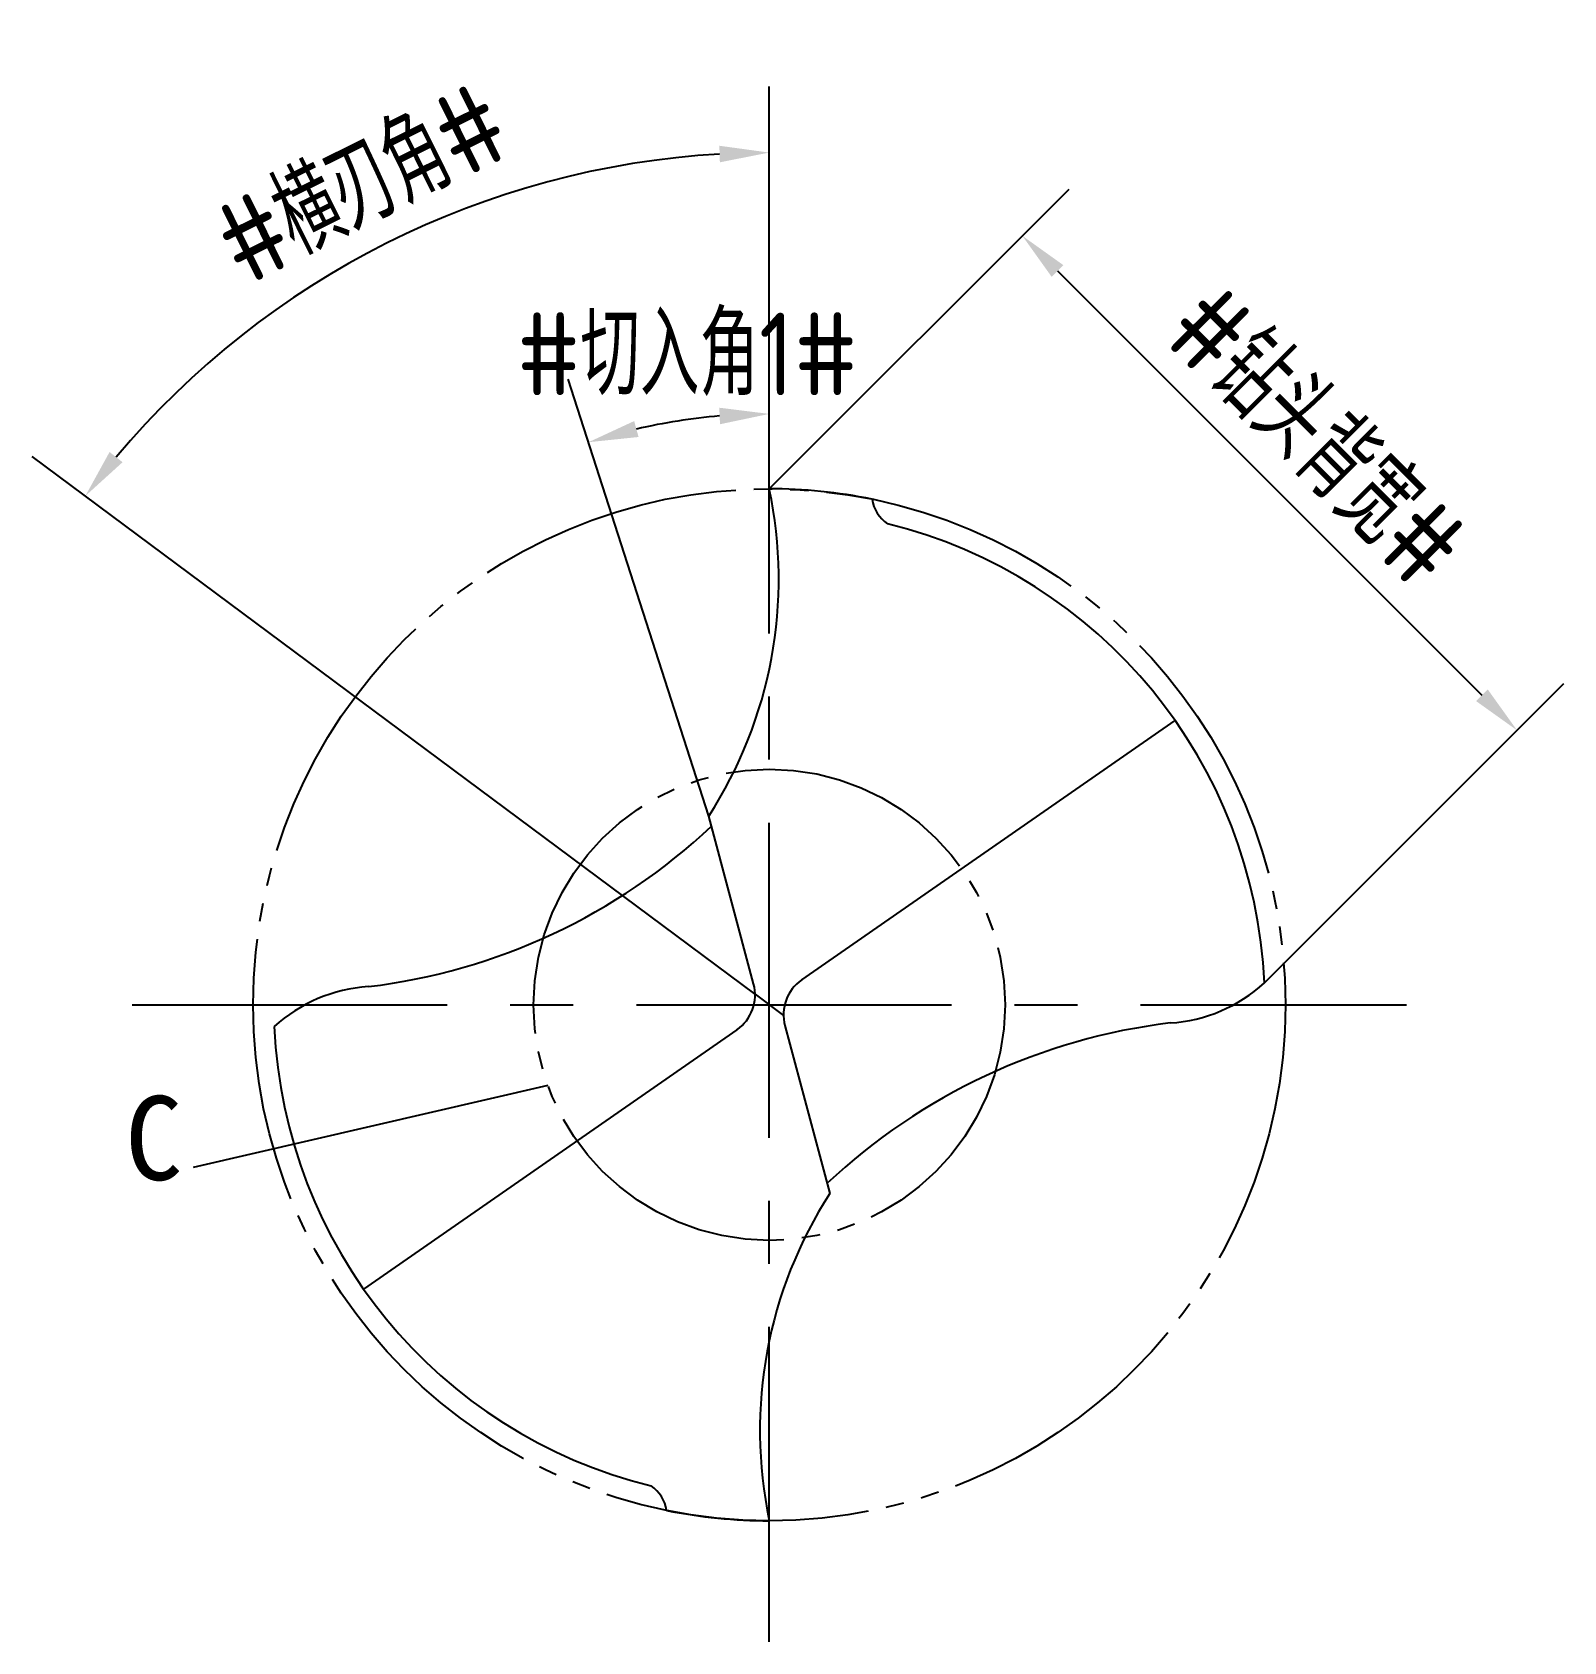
# Model space of a CAD drawing. Header units: millimetres. Extents: x 1056.7 to 1103, y 3707.4 to 3756.1.
import ezdxf

# ---------------------------------------------------------------- set-up
doc = ezdxf.new("R2010")
doc.units = ezdxf.units.MM
for name, pattern in [('ACAD_ISO04W100', [30, 24, -3, 0, -3]), ('CENTER', [50.8, 31.75, -6.35, 6.35, -6.35]), ('JIS_09_08', [10.75, 8, -0.55, 0.55, -0.55, 0.55, -0.55])]:
    doc.linetypes.add(name, pattern=pattern)
for name, color, linetype in [('中心线', 2, 'ACAD_ISO04W100'), ('标注', 7, 'Continuous'), ('注释', 3, 'Continuous'), ('虚线轮廓', 1, 'Continuous'), ('轮廓', 4, 'Continuous')]:
    doc.layers.add(name, color=color, linetype=linetype)
doc.styles.add('CFST0', font='gbenor.shx', dxfattribs={"bigfont": 'gbcbig.shx'})
doc.styles.get("Standard").update_dxf_attribs({"font": ''})
doc.styles.get('Standard').set_extended_font_data('Microsoft YaHei')
doc.dimstyles.new('TYToolDesignC1-1', dxfattribs={"dimtxt": 2.5, "dimasz": 1.5, "dimexe": 2, "dimexo": 0, "dimtad": 1, "dimtoh": 1, "dimdec": 3, "dimdsep": 46, "dimtxsty": 'CFST0', "dimcen": 2.502, "dimclrd": 3, "dimclre": 3, "dimclrt": 3, "dimazin": 2, "dimtfac": 1, "dimtdec": 3, "dimtmove": 0, "dimatfit": 3, "dimfxl": 1, "dimarcsym": 0})

# ---------------------------------------------------------------- blocks, each defined once
blk = doc.blocks.new('*D3')
at = {"layer": 'Defpoints', "color": 0, "transparency": 16777216}
for p in [(1075.28, 3744.178), (1078.954, 3742.293), (1077.124, 3732.393), (1078.954, 3726.693), (1078.954, 3726.693)]:
    blk.add_point(p, dxfattribs=at)
at = {"layer": '标注', "color": 3, "lineweight": -2, "transparency": 16777216}
for p, q in [((1078.954, 3742.293), (1078.954, 3746.559)), ((1077.124, 3732.393), (1072.881, 3745.608))]:
    blk.add_line(p, q, dxfattribs=at)
blk.add_arc((1078.954, 3726.693), 17.866, 94.8118, 102.9876, dxfattribs=at)
at = {"layer": '标注', "color": 3, "transparency": 16777216}
for points in [[(1077.445, 3744.746), (1077.466, 3744.247), (1078.954, 3744.559)], [(1075.005, 3743.861), (1074.872, 3744.343), (1073.493, 3743.704)]]:
    blk.add_solid(points, dxfattribs=at)
at = {"layer": '标注', "color": 3, "transparency": 16777216, "insert": (1076.476, 3746.358), "char_height": 2.5, "attachment_point": 5, "style": 'CFST0'}
blk.add_mtext('#切入角1#', dxfattribs=at)
blk = doc.blocks.new('*D2')
at = {"layer": 'Defpoints', "color": 0, "transparency": 16777216}
for p in [(1063.968, 3747.654), (1078.954, 3742.293), (1078.524, 3727.013), (1078.954, 3726.693), (1078.954, 3726.693)]:
    blk.add_point(p, dxfattribs=at)
at = {"layer": '标注', "color": 3, "lineweight": -2, "transparency": 16777216}
for p, q in [((1078.954, 3742.293), (1078.954, 3754.46)), ((1078.524, 3727.013), (1056.678, 3743.27))]:
    blk.add_line(p, q, dxfattribs=at)
blk.add_arc((1078.954, 3726.693), 25.767, 93.3359, 140.008, dxfattribs=at)
at = {"layer": '标注', "color": 3, "transparency": 16777216}
for points in [[(1077.447, 3752.666), (1077.462, 3752.166), (1078.954, 3752.46)], [(1059.409, 3743.098), (1059.017, 3743.408), (1058.283, 3742.076)]]:
    blk.add_solid(points, dxfattribs=at)
at = {"layer": '标注', "color": 3, "transparency": 16777216, "insert": (1066.632, 3751.514), "char_height": 2.5, "attachment_point": 5, "rotation": 26.4015, "style": 'CFST0'}
blk.add_mtext('#横刃角#', dxfattribs=at)
blk = doc.blocks.new('*D1')
at = {"layer": 'Defpoints', "color": 0, "transparency": 16777216}
for p in [(1078.954, 3742.293), (1101.554, 3734.993), (1093.914, 3727.353)]:
    blk.add_point(p, dxfattribs=at)
at = {"layer": '标注', "color": 3, "lineweight": -2, "transparency": 16777216}
for p, q in [((1078.954, 3742.293), (1088.018, 3751.357)), ((1087.665, 3748.882), (1100.493, 3736.054)), ((1093.914, 3727.353), (1102.968, 3736.407))]:
    blk.add_line(p, q, dxfattribs=at)
at = {"layer": '标注', "color": 3, "transparency": 16777216}
for points in [[(1087.841, 3749.059), (1087.488, 3748.706), (1086.604, 3749.943)], [(1100.67, 3736.23), (1100.317, 3735.877), (1101.554, 3734.993)]]:
    blk.add_solid(points, dxfattribs=at)
at = {"layer": '标注', "color": 3, "transparency": 16777216, "insert": (1095.473, 3743.862), "char_height": 2.5, "attachment_point": 5, "rotation": 315, "style": 'CFST0'}
blk.add_mtext('#钻头背宽#', dxfattribs=at)

msp = doc.modelspace()

# ---------------------------------------------------------------- linework, layer by layer
at = {"layer": '中心线', "linetype": 'CENTER', "ltscale": 0.3}
for p, q in [((1078.9562, 3707.436), (1078.9562, 3745.9535)), ((1059.6974, 3726.6948), (1098.2149, 3726.6948))]:
    msp.add_line(p, q, dxfattribs=at)
at = {"layer": '注释'}
msp.add_line((1072.2641, 3724.2521), (1061.5387, 3721.7735), dxfattribs=at)
at = {"layer": '虚线轮廓', "color": 7, "linetype": 'JIS_09_08'}
for radius in [15.6, 7.1239]:
    msp.add_circle((1078.9562, 3726.6948), radius, dxfattribs=at)
at = {"layer": '轮廓'}
for p, q in [((1079.9352, 3727.4478), (1091.2201, 3735.2899)), ((1078.483, 3727.3242), (1077.1238, 3732.3969)), ((1078.5264, 3727.0138), (1079.3859, 3726.3757)), ((1077.9771, 3725.9418), (1066.6922, 3718.0996)), ((1079.4293, 3726.0654), (1080.7885, 3720.9927))]:
    msp.add_line(p, q, dxfattribs=at)
for centre, radius, start, end in [((1066.0467, 3739.5661), 13.1947, 327.08848, 11.93487), ((1078.9562, 3726.6948), 15.6, 78.52166, 90), ((1083.1616, 3742.156), 1.1146, 188.9384, 235.41088), ((1078.9562, 3726.6948), 14.976, 2.52799, 76.19846), ((1064.653, 3745.4256), 18.3122, 276.85238, 313.27226), ((1067.1462, 3722.5744), 4.68, 93.77839, 132.32981), ((1077.2466, 3726.9929), 1.28, 304.79663, 15), ((1080.6657, 3726.3967), 1.28, 124.79663, 195), ((1090.7661, 3730.8152), 4.68, 273.77839, 312.32981), ((1078.9562, 3726.6948), 14.976, 182.52799, 256.19846), ((1093.2593, 3707.9639), 18.3122, 96.85238, 133.27226), ((1091.8656, 3713.8234), 13.1947, 147.08848, 191.93487), ((1074.7508, 3711.2336), 1.1146, 8.9384, 55.41088), ((1078.9562, 3726.6948), 15.6, 258.52166, 270)]:
    msp.add_arc(centre, radius, start, end, dxfattribs=at)

# ---------------------------------------------------------------- texts
at = {"layer": '注释', "insert": (1059.4878, 3723.938), "char_height": 2.53935, "width": 21.860635, "attachment_point": 1}
msp.add_mtext('{\\f宋体|b0|i0|c134|p2;C}', dxfattribs=at)

# ---------------------------------------------------------------- dimensions: what is measured, and where the dimension line sits
at = {"layer": '标注'}
for base, line2, text, picture, middle in [((1063.9681, 3747.6539), ((1078.954, 3726.693), (1078.524, 3727.013)), '#横刃角#', '*D2', (1067.4965, 3749.7724)), ((1075.2802, 3744.1775), ((1078.954, 3726.693), (1077.124, 3732.393)), '#切入角1#', '*D3', (1076.4761, 3744.3866))]:
    dim = msp.add_angular_dim_2l(base=base, line1=((1078.954, 3726.693), (1078.954, 3742.293)), line2=line2, text=text, dimstyle='TYToolDesignC1-1', dxfattribs=at)
    dim.commit()
    dim.dimension.update_dxf_attribs({"geometry": picture, "text_midpoint": middle, "dimtype": 162})
dim = msp.add_linear_dim(base=(1101.554, 3734.993), p1=(1078.954, 3742.293), p2=(1093.914, 3727.353), angle=315, text='#钻头背宽#', dimstyle='TYToolDesignC1-1', dxfattribs=at)
dim.commit()
dim.dimension.update_dxf_attribs({"geometry": '*D1', "text_midpoint": (1095.473, 3743.8621)})

doc.saveas('drawing.dxf')
